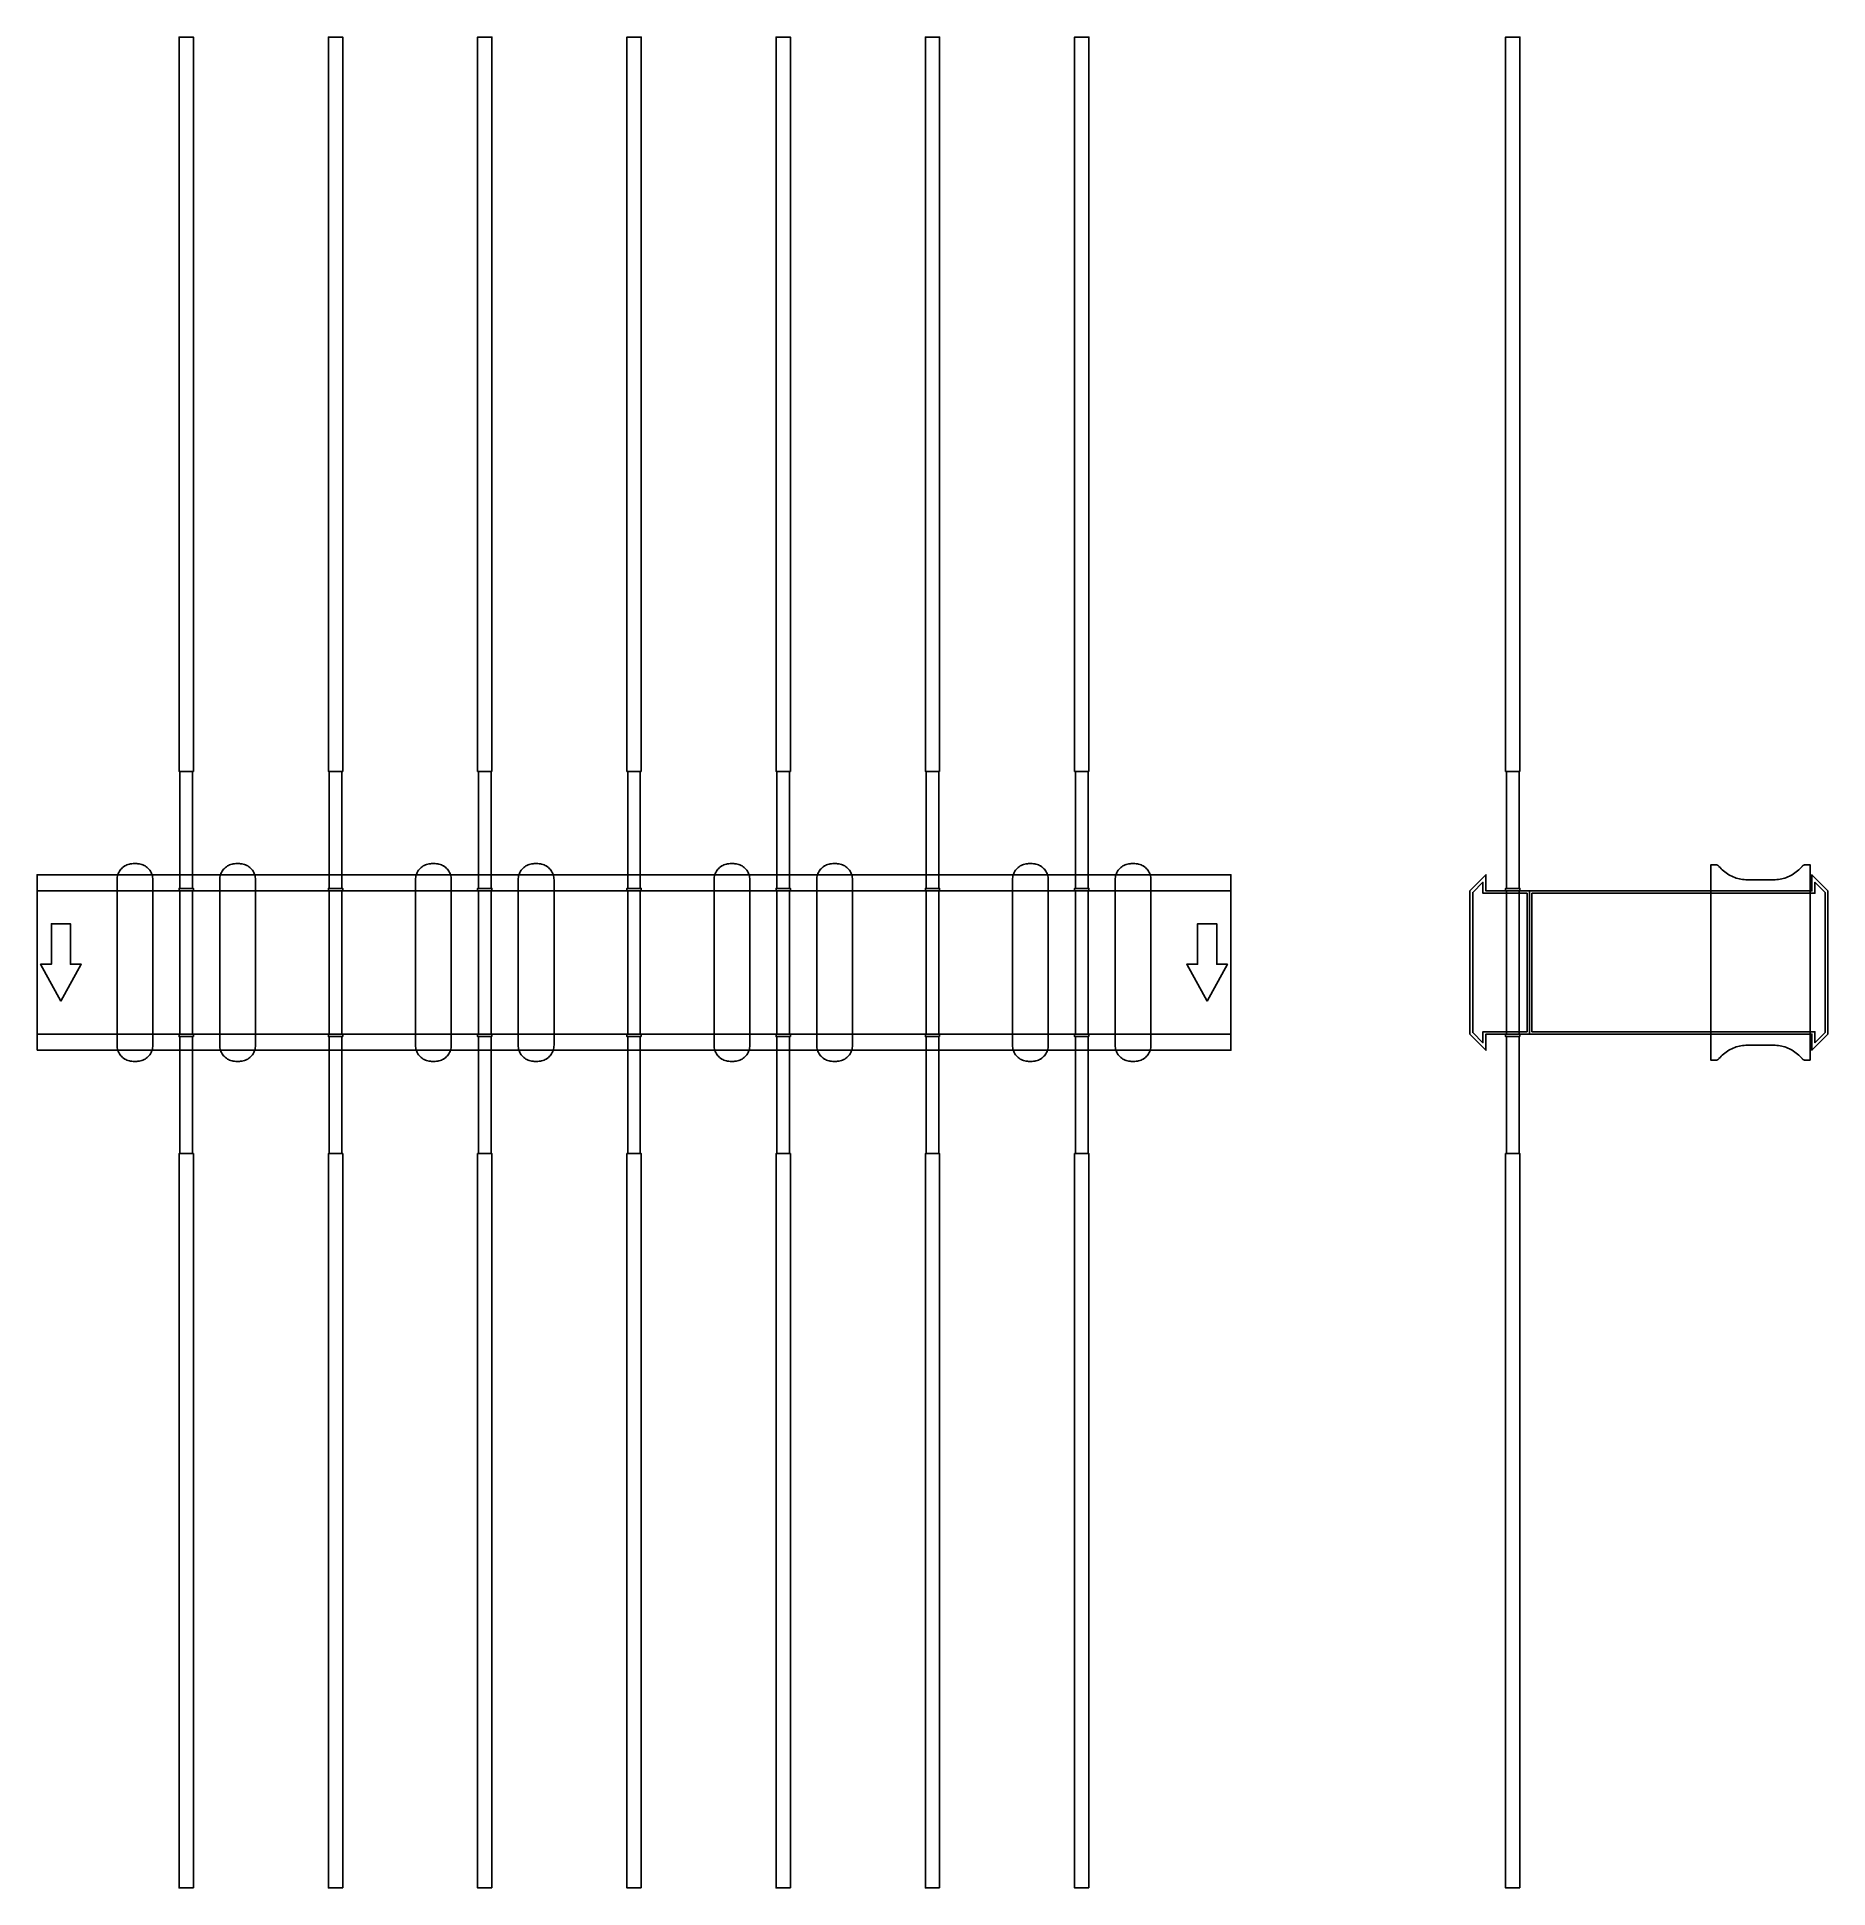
# Model space of a CAD drawing. Extents: x 0 to 1500, y -775 to 775.
import ezdxf

# ---------------------------------------------------------------- set-up
doc = ezdxf.new("R2010")
doc.units = 0
doc.layers.add('Halfen', color=7, linetype='CONTINUOUS')

msp = doc.modelspace()

# ---------------------------------------------------------------- linework, layer by layer
at = {"layer": 'Halfen', "color": 7}
for points in [[(131, 160), (131, 775), (119, 775), (119, 160)], [(256, 160), (256, 775), (244, 775), (244, 160)], [(381, 160), (381, 775), (369, 775), (369, 160)], [(506, 160), (506, 775), (494, 775), (494, 160)], [(631, 160), (631, 775), (619, 775), (619, 160)], [(756, 160), (756, 775), (744, 775), (744, 160)], [(881, 160), (881, 775), (869, 775), (869, 160)], [(1242, 160), (1242, 775), (1230, 775), (1230, 160)], [(130.25, 62), (130.25, 160), (119.75, 160), (119.75, 62)], [(255.25, 62), (255.25, 160), (244.75, 160), (244.75, 62)], [(380.25, 62), (380.25, 160), (369.75, 160), (369.75, 62)], [(505.25, 62), (505.25, 160), (494.75, 160), (494.75, 62)], [(630.25, 62), (630.25, 160), (619.75, 160), (619.75, 62)], [(755.25, 62), (755.25, 160), (744.75, 160), (744.75, 62)], [(880.25, 62), (880.25, 160), (869.75, 160), (869.75, 62)], [(1241.25, 62), (1241.25, 160), (1230.75, 160), (1230.75, 62)], [(97, -69.3), (97, -56.8), (97, 69.3), (96.958, 70.359), (96.834, 71.412), (96.627, 72.452), (96.339, 73.472), (95.972, 74.466), (95.529, 75.429), (95.011, 76.354), (94.422, 77.235), (93.765, 78.068), (93.046, 78.846), (92.268, 79.565), (91.435, 80.222), (90.554, 80.811), (89.629, 81.329), (88.666, 81.772), (87.672, 82.139), (86.652, 82.427), (85.612, 82.634), (84.559, 82.758), (83.5, 82.8), (80.5, 82.8), (79.441, 82.758), (78.388, 82.634), (77.348, 82.427), (76.328, 82.139), (75.334, 81.772), (74.371, 81.329), (73.446, 80.811), (72.565, 80.222), (71.732, 79.565), (70.954, 78.846), (70.235, 78.068), (69.578, 77.235), (68.989, 76.354), (68.471, 75.429), (68.028, 74.466), (67.661, 73.472), (67.373, 72.452), (67.166, 71.412), (67.042, 70.359), (67, 69.3), (67, -56.8), (67, -69.3), (67.042, -70.359), (67.166, -71.412), (67.373, -72.452), (67.661, -73.472), (68.028, -74.466), (68.471, -75.429), (68.989, -76.354), (69.578, -77.235), (70.235, -78.068), (70.954, -78.846), (71.732, -79.565), (72.565, -80.222), (73.446, -80.811), (74.371, -81.329), (75.334, -81.772), (76.328, -82.139), (77.348, -82.427), (78.388, -82.634), (79.441, -82.758), (80.5, -82.8), (83.5, -82.8), (84.559, -82.758), (85.612, -82.634), (86.652, -82.427), (87.672, -82.139), (88.666, -81.772), (89.629, -81.329), (90.554, -80.811), (91.435, -80.222), (92.268, -79.565), (93.046, -78.846), (93.765, -78.068), (94.422, -77.235), (95.011, -76.354), (95.529, -75.429), (95.972, -74.466), (96.339, -73.472), (96.627, -72.452), (96.834, -71.412), (96.958, -70.359), (97, -69.3)], [(183, -69.3), (183, -56.8), (183, 69.3), (182.958, 70.359), (182.834, 71.412), (182.627, 72.452), (182.339, 73.472), (181.972, 74.466), (181.529, 75.429), (181.011, 76.354), (180.422, 77.235), (179.765, 78.068), (179.046, 78.846), (178.268, 79.565), (177.435, 80.222), (176.554, 80.811), (175.629, 81.329), (174.666, 81.772), (173.672, 82.139), (172.652, 82.427), (171.612, 82.634), (170.559, 82.758), (169.5, 82.8), (166.5, 82.8), (165.441, 82.758), (164.388, 82.634), (163.348, 82.427), (162.328, 82.139), (161.334, 81.772), (160.371, 81.329), (159.446, 80.811), (158.565, 80.222), (157.732, 79.565), (156.954, 78.846), (156.235, 78.068), (155.578, 77.235), (154.989, 76.354), (154.471, 75.429), (154.028, 74.466), (153.661, 73.472), (153.373, 72.452), (153.166, 71.412), (153.042, 70.359), (153, 69.3), (153, -56.8), (153, -69.3), (153.042, -70.359), (153.166, -71.412), (153.373, -72.452), (153.661, -73.472), (154.028, -74.466), (154.471, -75.429), (154.989, -76.354), (155.578, -77.235), (156.235, -78.068), (156.954, -78.846), (157.732, -79.565), (158.565, -80.222), (159.446, -80.811), (160.371, -81.329), (161.334, -81.772), (162.328, -82.139), (163.348, -82.427), (164.388, -82.634), (165.441, -82.758), (166.5, -82.8), (169.5, -82.8), (170.559, -82.758), (171.612, -82.634), (172.652, -82.427), (173.672, -82.139), (174.666, -81.772), (175.629, -81.329), (176.554, -80.811), (177.435, -80.222), (178.268, -79.565), (179.046, -78.846), (179.765, -78.068), (180.422, -77.235), (181.011, -76.354), (181.529, -75.429), (181.972, -74.466), (182.339, -73.472), (182.627, -72.452), (182.834, -71.412), (182.958, -70.359), (183, -69.3)], [(347, -69.3), (347, -56.8), (347, 69.3), (346.958, 70.359), (346.834, 71.412), (346.627, 72.452), (346.339, 73.472), (345.972, 74.466), (345.529, 75.429), (345.011, 76.354), (344.422, 77.235), (343.765, 78.068), (343.046, 78.846), (342.268, 79.565), (341.435, 80.222), (340.554, 80.811), (339.629, 81.329), (338.666, 81.772), (337.672, 82.139), (336.652, 82.427), (335.612, 82.634), (334.559, 82.758), (333.5, 82.8), (330.5, 82.8), (329.441, 82.758), (328.388, 82.634), (327.348, 82.427), (326.328, 82.139), (325.334, 81.772), (324.371, 81.329), (323.446, 80.811), (322.565, 80.222), (321.732, 79.565), (320.954, 78.846), (320.235, 78.068), (319.578, 77.235), (318.989, 76.354), (318.471, 75.429), (318.028, 74.466), (317.661, 73.472), (317.373, 72.452), (317.166, 71.412), (317.042, 70.359), (317, 69.3), (317, -56.8), (317, -69.3), (317.042, -70.359), (317.166, -71.412), (317.373, -72.452), (317.661, -73.472), (318.028, -74.466), (318.471, -75.429), (318.989, -76.354), (319.578, -77.235), (320.235, -78.068), (320.954, -78.846), (321.732, -79.565), (322.565, -80.222), (323.446, -80.811), (324.371, -81.329), (325.334, -81.772), (326.328, -82.139), (327.348, -82.427), (328.388, -82.634), (329.441, -82.758), (330.5, -82.8), (333.5, -82.8), (334.559, -82.758), (335.612, -82.634), (336.652, -82.427), (337.672, -82.139), (338.666, -81.772), (339.629, -81.329), (340.554, -80.811), (341.435, -80.222), (342.268, -79.565), (343.046, -78.846), (343.765, -78.068), (344.422, -77.235), (345.011, -76.354), (345.529, -75.429), (345.972, -74.466), (346.339, -73.472), (346.627, -72.452), (346.834, -71.412), (346.958, -70.359), (347, -69.3)], [(433, -69.3), (433, -56.8), (433, 69.3), (432.958, 70.359), (432.834, 71.412), (432.627, 72.452), (432.339, 73.472), (431.972, 74.466), (431.529, 75.429), (431.011, 76.354), (430.422, 77.235), (429.765, 78.068), (429.046, 78.846), (428.268, 79.565), (427.435, 80.222), (426.554, 80.811), (425.629, 81.329), (424.666, 81.772), (423.672, 82.139), (422.652, 82.427), (421.612, 82.634), (420.559, 82.758), (419.5, 82.8), (416.5, 82.8), (415.441, 82.758), (414.388, 82.634), (413.348, 82.427), (412.328, 82.139), (411.334, 81.772), (410.371, 81.329), (409.446, 80.811), (408.565, 80.222), (407.732, 79.565), (406.954, 78.846), (406.235, 78.068), (405.578, 77.235), (404.989, 76.354), (404.471, 75.429), (404.028, 74.466), (403.661, 73.472), (403.373, 72.452), (403.166, 71.412), (403.042, 70.359), (403, 69.3), (403, -56.8), (403, -69.3), (403.042, -70.359), (403.166, -71.412), (403.373, -72.452), (403.661, -73.472), (404.028, -74.466), (404.471, -75.429), (404.989, -76.354), (405.578, -77.235), (406.235, -78.068), (406.954, -78.846), (407.732, -79.565), (408.565, -80.222), (409.446, -80.811), (410.371, -81.329), (411.334, -81.772), (412.328, -82.139), (413.348, -82.427), (414.388, -82.634), (415.441, -82.758), (416.5, -82.8), (419.5, -82.8), (420.559, -82.758), (421.612, -82.634), (422.652, -82.427), (423.672, -82.139), (424.666, -81.772), (425.629, -81.329), (426.554, -80.811), (427.435, -80.222), (428.268, -79.565), (429.046, -78.846), (429.765, -78.068), (430.422, -77.235), (431.011, -76.354), (431.529, -75.429), (431.972, -74.466), (432.339, -73.472), (432.627, -72.452), (432.834, -71.412), (432.958, -70.359), (433, -69.3)], [(597, -69.3), (597, -56.8), (597, 69.3), (596.958, 70.359), (596.834, 71.412), (596.627, 72.452), (596.339, 73.472), (595.972, 74.466), (595.529, 75.429), (595.011, 76.354), (594.422, 77.235), (593.765, 78.068), (593.046, 78.846), (592.268, 79.565), (591.435, 80.222), (590.554, 80.811), (589.629, 81.329), (588.666, 81.772), (587.672, 82.139), (586.652, 82.427), (585.612, 82.634), (584.559, 82.758), (583.5, 82.8), (580.5, 82.8), (579.441, 82.758), (578.388, 82.634), (577.348, 82.427), (576.328, 82.139), (575.334, 81.772), (574.371, 81.329), (573.446, 80.811), (572.565, 80.222), (571.732, 79.565), (570.954, 78.846), (570.235, 78.068), (569.578, 77.235), (568.989, 76.354), (568.471, 75.429), (568.028, 74.466), (567.661, 73.472), (567.373, 72.452), (567.166, 71.412), (567.042, 70.359), (567, 69.3), (567, -56.8), (567, -69.3), (567.042, -70.359), (567.166, -71.412), (567.373, -72.452), (567.661, -73.472), (568.028, -74.466), (568.471, -75.429), (568.989, -76.354), (569.578, -77.235), (570.235, -78.068), (570.954, -78.846), (571.732, -79.565), (572.565, -80.222), (573.446, -80.811), (574.371, -81.329), (575.334, -81.772), (576.328, -82.139), (577.348, -82.427), (578.388, -82.634), (579.441, -82.758), (580.5, -82.8), (583.5, -82.8), (584.559, -82.758), (585.612, -82.634), (586.652, -82.427), (587.672, -82.139), (588.666, -81.772), (589.629, -81.329), (590.554, -80.811), (591.435, -80.222), (592.268, -79.565), (593.046, -78.846), (593.765, -78.068), (594.422, -77.235), (595.011, -76.354), (595.529, -75.429), (595.972, -74.466), (596.339, -73.472), (596.627, -72.452), (596.834, -71.412), (596.958, -70.359), (597, -69.3)], [(683, -69.3), (683, -56.8), (683, 69.3), (682.958, 70.359), (682.834, 71.412), (682.627, 72.452), (682.339, 73.472), (681.972, 74.466), (681.529, 75.429), (681.011, 76.354), (680.422, 77.235), (679.765, 78.068), (679.046, 78.846), (678.268, 79.565), (677.435, 80.222), (676.554, 80.811), (675.629, 81.329), (674.666, 81.772), (673.672, 82.139), (672.652, 82.427), (671.612, 82.634), (670.559, 82.758), (669.5, 82.8), (666.5, 82.8), (665.441, 82.758), (664.388, 82.634), (663.348, 82.427), (662.328, 82.139), (661.334, 81.772), (660.371, 81.329), (659.446, 80.811), (658.565, 80.222), (657.732, 79.565), (656.954, 78.846), (656.235, 78.068), (655.578, 77.235), (654.989, 76.354), (654.471, 75.429), (654.028, 74.466), (653.661, 73.472), (653.373, 72.452), (653.166, 71.412), (653.042, 70.359), (653, 69.3), (653, -56.8), (653, -69.3), (653.042, -70.359), (653.166, -71.412), (653.373, -72.452), (653.661, -73.472), (654.028, -74.466), (654.471, -75.429), (654.989, -76.354), (655.578, -77.235), (656.235, -78.068), (656.954, -78.846), (657.732, -79.565), (658.565, -80.222), (659.446, -80.811), (660.371, -81.329), (661.334, -81.772), (662.328, -82.139), (663.348, -82.427), (664.388, -82.634), (665.441, -82.758), (666.5, -82.8), (669.5, -82.8), (670.559, -82.758), (671.612, -82.634), (672.652, -82.427), (673.672, -82.139), (674.666, -81.772), (675.629, -81.329), (676.554, -80.811), (677.435, -80.222), (678.268, -79.565), (679.046, -78.846), (679.765, -78.068), (680.422, -77.235), (681.011, -76.354), (681.529, -75.429), (681.972, -74.466), (682.339, -73.472), (682.627, -72.452), (682.834, -71.412), (682.958, -70.359), (683, -69.3)], [(847, -69.3), (847, -56.8), (847, 69.3), (846.958, 70.359), (846.834, 71.412), (846.627, 72.452), (846.339, 73.472), (845.972, 74.466), (845.529, 75.429), (845.011, 76.354), (844.422, 77.235), (843.765, 78.068), (843.046, 78.846), (842.268, 79.565), (841.435, 80.222), (840.554, 80.811), (839.629, 81.329), (838.666, 81.772), (837.672, 82.139), (836.652, 82.427), (835.612, 82.634), (834.559, 82.758), (833.5, 82.8), (830.5, 82.8), (829.441, 82.758), (828.388, 82.634), (827.348, 82.427), (826.328, 82.139), (825.334, 81.772), (824.371, 81.329), (823.446, 80.811), (822.565, 80.222), (821.732, 79.565), (820.954, 78.846), (820.235, 78.068), (819.578, 77.235), (818.989, 76.354), (818.471, 75.429), (818.028, 74.466), (817.661, 73.472), (817.373, 72.452), (817.166, 71.412), (817.042, 70.359), (817, 69.3), (817, -56.8), (817, -69.3), (817.042, -70.359), (817.166, -71.412), (817.373, -72.452), (817.661, -73.472), (818.028, -74.466), (818.471, -75.429), (818.989, -76.354), (819.578, -77.235), (820.235, -78.068), (820.954, -78.846), (821.732, -79.565), (822.565, -80.222), (823.446, -80.811), (824.371, -81.329), (825.334, -81.772), (826.328, -82.139), (827.348, -82.427), (828.388, -82.634), (829.441, -82.758), (830.5, -82.8), (833.5, -82.8), (834.559, -82.758), (835.612, -82.634), (836.652, -82.427), (837.672, -82.139), (838.666, -81.772), (839.629, -81.329), (840.554, -80.811), (841.435, -80.222), (842.268, -79.565), (843.046, -78.846), (843.765, -78.068), (844.422, -77.235), (845.011, -76.354), (845.529, -75.429), (845.972, -74.466), (846.339, -73.472), (846.627, -72.452), (846.834, -71.412), (846.958, -70.359), (847, -69.3)], [(933, -69.3), (933, -56.8), (933, 69.3), (932.958, 70.359), (932.834, 71.412), (932.627, 72.452), (932.339, 73.472), (931.972, 74.466), (931.529, 75.429), (931.011, 76.354), (930.422, 77.235), (929.765, 78.068), (929.046, 78.846), (928.268, 79.565), (927.435, 80.222), (926.554, 80.811), (925.629, 81.329), (924.666, 81.772), (923.672, 82.139), (922.652, 82.427), (921.612, 82.634), (920.559, 82.758), (919.5, 82.8), (916.5, 82.8), (915.441, 82.758), (914.388, 82.634), (913.348, 82.427), (912.328, 82.139), (911.334, 81.772), (910.371, 81.329), (909.446, 80.811), (908.565, 80.222), (907.732, 79.565), (906.954, 78.846), (906.235, 78.068), (905.578, 77.235), (904.989, 76.354), (904.471, 75.429), (904.028, 74.466), (903.661, 73.472), (903.373, 72.452), (903.166, 71.412), (903.042, 70.359), (903, 69.3), (903, -56.8), (903, -69.3), (903.042, -70.359), (903.166, -71.412), (903.373, -72.452), (903.661, -73.472), (904.028, -74.466), (904.471, -75.429), (904.989, -76.354), (905.578, -77.235), (906.235, -78.068), (906.954, -78.846), (907.732, -79.565), (908.565, -80.222), (909.446, -80.811), (910.371, -81.329), (911.334, -81.772), (912.328, -82.139), (913.348, -82.427), (914.388, -82.634), (915.441, -82.758), (916.5, -82.8), (919.5, -82.8), (920.559, -82.758), (921.612, -82.634), (922.652, -82.427), (923.672, -82.139), (924.666, -81.772), (925.629, -81.329), (926.554, -80.811), (927.435, -80.222), (928.268, -79.565), (929.046, -78.846), (929.765, -78.068), (930.422, -77.235), (931.011, -76.354), (931.529, -75.429), (931.972, -74.466), (932.339, -73.472), (932.627, -72.452), (932.834, -71.412), (932.958, -70.359), (933, -69.3)], [(1485, -81.8), (1485, 81.8), (1481, 81.8), (1480.846, 81.797), (1480.691, 81.786), (1480.538, 81.769), (1480.385, 81.746), (1480.234, 81.715), (1480.084, 81.678), (1479.936, 81.634), (1479.789, 81.584), (1479.646, 81.527), (1479.505, 81.464), (1479.366, 81.395), (1479.231, 81.32), (1479.1, 81.239), (1478.972, 81.153), (1478.848, 81.06), (1478.728, 80.963), (1478.613, 80.86), (1478.502, 80.752), (1478.397, 80.639), (1478.296, 80.522), (1477.41, 79.491), (1476.479, 78.5), (1475.505, 77.551), (1474.491, 76.646), (1473.437, 75.787), (1472.347, 74.975), (1471.222, 74.211), (1470.064, 73.499), (1468.876, 72.838), (1467.66, 72.23), (1466.418, 71.676), (1465.153, 71.178), (1463.867, 70.736), (1462.563, 70.351), (1461.243, 70.024), (1459.911, 69.756), (1458.567, 69.547), (1457.216, 69.397), (1455.859, 69.307), (1454.5, 69.277), (1432.5, 69.277), (1431.141, 69.307), (1429.784, 69.397), (1428.433, 69.547), (1427.089, 69.756), (1425.757, 70.024), (1424.437, 70.351), (1423.133, 70.736), (1421.847, 71.178), (1420.582, 71.676), (1419.34, 72.23), (1418.124, 72.838), (1416.936, 73.499), (1415.778, 74.211), (1414.653, 74.975), (1413.563, 75.787), (1412.509, 76.646), (1411.495, 77.551), (1410.521, 78.5), (1409.59, 79.491), (1408.704, 80.522), (1408.603, 80.639), (1408.498, 80.752), (1408.387, 80.86), (1408.272, 80.963), (1408.152, 81.06), (1408.028, 81.153), (1407.9, 81.239), (1407.769, 81.32), (1407.634, 81.395), (1407.495, 81.464), (1407.354, 81.527), (1407.211, 81.584), (1407.064, 81.634), (1406.916, 81.678), (1406.766, 81.715), (1406.615, 81.746), (1406.462, 81.769), (1406.309, 81.786), (1406.154, 81.797), (1406, 81.8), (1402, 81.8), (1402, -81.8), (1406, -81.8), (1406.154, -81.797), (1406.309, -81.786), (1406.462, -81.769), (1406.615, -81.746), (1406.766, -81.715), (1406.916, -81.678), (1407.064, -81.634), (1407.211, -81.584), (1407.354, -81.527), (1407.495, -81.464), (1407.634, -81.395), (1407.769, -81.32), (1407.9, -81.239), (1408.028, -81.153), (1408.152, -81.06), (1408.272, -80.963), (1408.387, -80.86), (1408.498, -80.752), (1408.603, -80.639), (1408.704, -80.522), (1409.59, -79.491), (1410.521, -78.5), (1411.495, -77.551), (1412.509, -76.646), (1413.563, -75.787), (1414.653, -74.975), (1415.778, -74.211), (1416.936, -73.499), (1418.124, -72.838), (1419.34, -72.23), (1420.582, -71.676), (1421.847, -71.178), (1423.133, -70.736), (1424.437, -70.351), (1425.757, -70.024), (1427.089, -69.756), (1428.433, -69.547), (1429.784, -69.397), (1431.141, -69.307), (1432.5, -69.277), (1454.5, -69.277), (1455.859, -69.307), (1457.216, -69.397), (1458.567, -69.547), (1459.911, -69.756), (1461.243, -70.024), (1462.563, -70.351), (1463.867, -70.736), (1465.153, -71.178), (1466.418, -71.676), (1467.66, -72.23), (1468.876, -72.838), (1470.064, -73.499), (1471.222, -74.211), (1472.347, -74.975), (1473.437, -75.787), (1474.491, -76.646), (1475.505, -77.551), (1476.479, -78.5), (1477.41, -79.491), (1478.296, -80.522), (1478.397, -80.639), (1478.502, -80.752), (1478.613, -80.86), (1478.728, -80.963), (1478.848, -81.06), (1478.972, -81.153), (1479.1, -81.239), (1479.231, -81.32), (1479.366, -81.395), (1479.505, -81.464), (1479.646, -81.527), (1479.789, -81.584), (1479.936, -81.634), (1480.084, -81.678), (1480.234, -81.715), (1480.385, -81.746), (1480.538, -81.769), (1480.691, -81.786), (1480.846, -81.797), (1481, -81.8)], [(0, -73.5), (1000, -73.5), (1000, 73.5), (0, 73.5)], [(131, 60), (131, 62), (119, 62), (119, 60)], [(256, 60), (256, 62), (244, 62), (244, 60)], [(381, 60), (381, 62), (369, 62), (369, 60)], [(506, 60), (506, 62), (494, 62), (494, 60)], [(631, 60), (631, 62), (619, 62), (619, 60)], [(756, 60), (756, 62), (744, 62), (744, 60)], [(881, 60), (881, 62), (869, 62), (869, 60)], [(1250, -60), (1250, 60), (1213.5, 60), (1213.5, 73.5), (1200, 60), (1200, -60), (1213.5, -73.5), (1213.5, -60)], [(1248, -58), (1248, 58), (1211, 58), (1211, 67.25), (1202.5, 58.75), (1202.5, -58.75), (1211, -67.25), (1211, -58)], [(1242, 60), (1242, 62), (1230, 62), (1230, 60)], [(1500, -60), (1500, 60), (1486.5, 73.5), (1486.5, 60), (1250, 60), (1250, -60), (1486.5, -60), (1486.5, -73.5)], [(1497.5, -58.75), (1497.5, 58.75), (1489, 67.25), (1489, 58), (1252, 58), (1252, -58), (1489, -58), (1489, -67.25)], [(0, -60), (1000, -60), (1000, 60), (0, 60)], [(130.25, -60), (130.25, 60), (119.75, 60), (119.75, -60)], [(255.25, -60), (255.25, 60), (244.75, 60), (244.75, -60)], [(380.25, -60), (380.25, 60), (369.75, 60), (369.75, -60)], [(505.25, -60), (505.25, 60), (494.75, 60), (494.75, -60)], [(630.25, -60), (630.25, 60), (619.75, 60), (619.75, -60)], [(755.25, -60), (755.25, 60), (744.75, 60), (744.75, -60)], [(880.25, -60), (880.25, 60), (869.75, 60), (869.75, -60)], [(1241.25, -60), (1241.25, 60), (1230.75, 60), (1230.75, -60)], [(20, -32.5), (37, -1.5), (28, -1.5), (28, 32.5), (12, 32.5), (12, -1.5), (3, -1.5)], [(980, -32.5), (997, -1.5), (988, -1.5), (988, 32.5), (972, 32.5), (972, -1.5), (963, -1.5)], [(131, -62), (131, -60), (119, -60), (119, -62)], [(130.25, -160), (130.25, -62), (119.75, -62), (119.75, -160)], [(256, -62), (256, -60), (244, -60), (244, -62)], [(255.25, -160), (255.25, -62), (244.75, -62), (244.75, -160)], [(381, -62), (381, -60), (369, -60), (369, -62)], [(380.25, -160), (380.25, -62), (369.75, -62), (369.75, -160)], [(506, -62), (506, -60), (494, -60), (494, -62)], [(505.25, -160), (505.25, -62), (494.75, -62), (494.75, -160)], [(631, -62), (631, -60), (619, -60), (619, -62)], [(630.25, -160), (630.25, -62), (619.75, -62), (619.75, -160)], [(756, -62), (756, -60), (744, -60), (744, -62)], [(755.25, -160), (755.25, -62), (744.75, -62), (744.75, -160)], [(881, -62), (881, -60), (869, -60), (869, -62)], [(880.25, -160), (880.25, -62), (869.75, -62), (869.75, -160)], [(1242, -62), (1242, -60), (1230, -60), (1230, -62)], [(1241.25, -160), (1241.25, -62), (1230.75, -62), (1230.75, -160)], [(131, -775), (131, -160), (119, -160), (119, -775)], [(256, -775), (256, -160), (244, -160), (244, -775)], [(381, -775), (381, -160), (369, -160), (369, -775)], [(506, -775), (506, -160), (494, -160), (494, -775)], [(631, -775), (631, -160), (619, -160), (619, -775)], [(756, -775), (756, -160), (744, -160), (744, -775)], [(881, -775), (881, -160), (869, -160), (869, -775)], [(1242, -775), (1242, -160), (1230, -160), (1230, -775)]]:
    msp.add_lwpolyline(points, close=True, dxfattribs=at)

doc.saveas('drawing.dxf')
